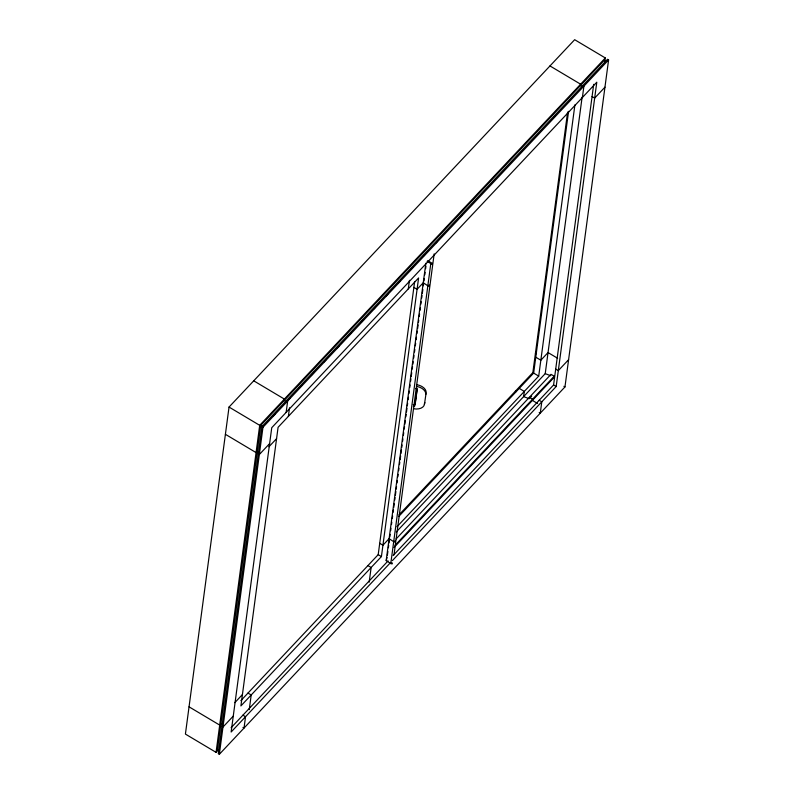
<?xml version="1.0" encoding="UTF-8"?>
<svg xmlns="http://www.w3.org/2000/svg" width="794" height="794" viewBox="0 0 794 794"><rect width="100%" height="100%" fill="white"/><g stroke="black" fill="none" stroke-linecap="round" stroke-linejoin="round"><path stroke-width="1.19" d="M604.839 61.515L605.316 57.962L574.658 39.7L229.039 407.064L185.409 734.083L216.057 752.345L218.529 749.725M216.057 752.345L259.698 425.326L605.316 57.962M605.375 61.515L603.897 60.632L260.75 425.376L217.477 749.675L218.152 750.082M261.911 426.646L218.281 753.665L219.343 754.3L564.961 386.936L608.591 59.917L607.529 59.282L261.911 426.646L262.973 427.271L219.343 754.3M286.148 412.394L287.656 401.039L286.594 400.404M249.237 709.657L251.202 694.988L247.986 693.073M288.371 416.364L289.512 407.808M369.17 582.181L371.135 567.502L367.92 565.596M408.305 288.887L409.446 280.322M240.86 700.645L378.202 554.659L414.627 281.711M381.418 556.574L418.597 277.95L278.089 427.301L240.91 705.916L381.418 556.574L378.202 554.659M392.087 562.787L392.385 563.77L391.105 563.829L386.182 560.554L425.852 263.221M387.085 557.507L386.182 560.554M387.403 555.075L387.899 551.423M388.385 547.781L388.703 545.349M389.03 542.907L389.517 539.265M389.844 536.823L390.172 534.372M390.658 530.7L390.985 528.248M391.482 524.576L391.799 522.124M392.296 518.452L392.623 516.001M393.109 512.329L393.437 509.887M393.764 507.435L394.251 503.763M394.747 500.091L395.075 497.639M395.402 495.188L395.888 491.516M396.216 489.064L396.543 486.623M397.03 482.941L397.357 480.499M397.854 476.827L398.171 474.375M398.667 470.703L398.995 468.252M399.481 464.579L399.809 462.128M400.136 459.676L400.623 456.004M400.95 453.563L401.446 449.88M401.774 447.439L402.101 444.987M402.588 441.315L402.915 438.864M403.402 435.191L403.729 432.74M404.225 429.068L404.543 426.616M404.871 424.175L405.367 420.502M405.853 416.82L406.181 414.379M406.508 411.927L406.994 408.255M407.322 405.803L407.65 403.352M408.146 399.68L408.473 397.238M408.96 393.556L409.287 391.114M409.773 387.442L410.101 384.991M410.597 381.319L410.915 378.867M411.242 376.416L411.739 372.743M412.225 369.071L412.552 366.62M412.88 364.178L413.208 361.727M413.694 358.054L414.021 355.603M414.518 351.931L414.845 349.479M415.331 345.807L415.659 343.355M416.145 339.683L416.473 337.232M416.969 333.559L417.287 331.118M417.614 328.666L418.11 324.994M418.438 322.543L418.766 320.091M419.252 316.419L419.579 313.967M420.066 310.295L420.393 307.854M420.889 304.171L421.217 301.73M421.703 298.058L422.031 295.606M422.358 293.155L422.845 289.482M423.341 285.81L423.659 283.359M423.986 280.917L424.314 278.476M424.8 274.813L425.127 272.372M425.614 268.709L425.941 266.278M390.807 563.313L430.805 263.539L427.103 261.335M394.013 554.798L434.169 253.862M417.316 388.345L415.252 403.779A1.906 1.201 11.5 0 1 413.227 404.652M399.035 514.849L532.853 372.614L567.611 112.093M568.573 111.339L533.647 373.091L398.707 516.517M396.99 526.75L538.719 376.108L574.906 104.877M396.305 531.94L545.23 373.646L582.111 97.225M582.389 97.513L583.908 86.159L582.846 85.524M396.137 538.937L551.006 374.331L554.182 376.227L554.014 377.448L394.052 547.473M393.189 555.463L553.587 384.971L593.704 84.323M392.385 560.614L556.187 386.519L596.79 82.209L271.747 427.698L231.143 732.008L390.688 562.42M273.017 416.006L275.528 413.337M289.81 398.151L286.416 401.764L284.202 400.444L284.381 399.084L253.733 380.822M299.149 388.226L301.7 385.527M311.03 375.602L314.424 371.989M323.763 362.064L326.314 359.354M336.497 348.526L339.048 345.827M348.377 335.902L350.928 333.192M361.111 322.364L363.662 319.654M373.845 308.836L375.542 307.03M385.735 296.202L388.276 293.492M398.459 282.664L400.166 280.868M411.193 269.136L412.89 267.33M423.083 256.502L424.78 254.695M435.817 242.974L437.514 241.168M460.431 216.802L462.128 214.995M553.795 117.562L555.502 115.755M262.973 427.271L608.591 59.917M269.623 443.598L259.34 454.525L258.278 453.9M604.959 87.171L594.666 98.099L592.076 96.55M268.948 446.754L276.57 438.655M234.806 702.67L242.428 694.561M530.045 397.834L531.702 396.067M233.257 716.119L222.975 727.046L221.913 726.411M568.593 359.692L558.311 370.619L555.711 369.071M395.065 545.349L554.182 376.227M231.084 727.761L388.097 560.872M545.23 373.646L550.808 375.761M529.211 398.717L523.623 396.603L524.318 391.422L519.246 388.395M549.974 65.942L580.622 84.204L580.444 85.563L582.657 86.883M427.678 260.72L432.512 263.469L431.777 264.253L430.805 263.539M557.596 358.253L548.039 352.566L540.843 360.218L535.761 357.191M535.424 353.31L536.218 353.787M413.863 287.398L417.078 289.304L423.252 282.743L428.174 286.019L429.445 285.959L429.157 284.977M563.899 386.311L564.961 386.936M532.853 372.614L538.719 376.108M553.587 384.971L556.187 386.519M539.186 400.275L541.786 401.824L540.267 413.178L539.205 412.543M529.399 397.288L532.576 399.183L532.417 400.414L537.627 403.521M515.366 391.204L516.16 391.67M260.75 425.376L262.963 426.696M229.039 407.064L259.698 425.326M259.509 452.59L257.296 451.27L256.055 452.58L225.407 434.308M379.721 543.304L382.936 545.22L389.1 538.66L394.032 541.925L395.303 541.875L395.005 540.883M242.944 715.156L245.545 716.704L244.026 728.058L242.964 727.423M222.409 724.664L220.93 723.791L219.7 725.091L189.041 706.829M417.029 384.743A10.094 6.402 11.5 0 1 426.12 392.832L424.482 404.206A10.074 6.382 11.5 0 1 413.724 408.801M424.83 402.518A10.074 6.382 11.5 0 1 424.274 404.106M415.738 388.623A1.906 1.201 11.5 0 1 416.979 390.023L414.915 405.456A1.906 1.201 11.5 0 1 413.376 406.369M416.691 386.42A10.094 6.402 11.5 0 1 425.783 394.509"/></g></svg>
